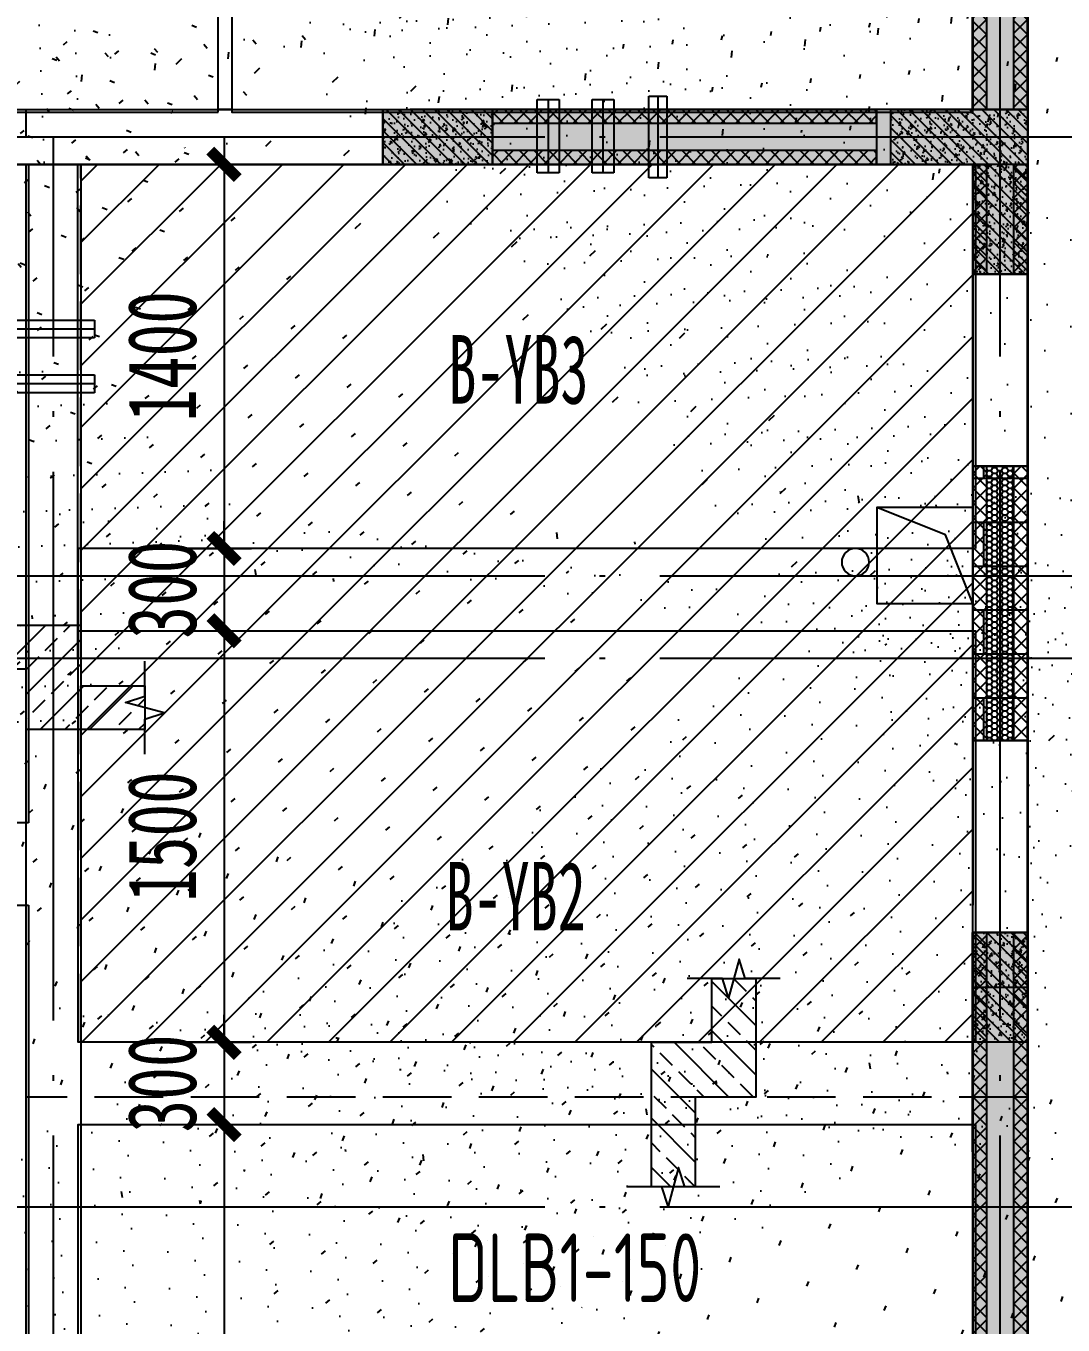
# Model space of a CAD drawing. Extents: x -3200779283 to -8106663, y 659664 to 1123462.
# Drawn here: x -8132451 to -8128672, y 930994 to 935729 of the extents above; entities that cross this region are included whole.
import ezdxf
from ezdxf.enums import TextEntityAlignment as Align
from ezdxf.xclip import XClip

# ---------------------------------------------------------------- set-up
doc = ezdxf.new("R2010")
doc.units = 0
doc.header["$LTSCALE"] = 1000
doc.header["$MEASUREMENT"] = 0
doc.header["$XCLIPFRAME"] = 0
for name, pattern in [('125-墙体$0$CENTER2', [1.125, 0.75, -0.125, 0.125, -0.125]), ('125-墙体$0$CONTINOUS', [0]), ('3#-轴线$0$DOTE', [2.4200000000000004, 2, -0.2, 0.02, -0.2]), ('3#4#5#$0$DASH', [0.35, 0.25, -0.1]), ('3#4#5#模板$0$DASH', [0.35, 0.25, -0.1]), ('DASH', [0.35, 0.25, -0.1])]:
    doc.linetypes.add(name, pattern=pattern)
doc.layers.get('Defpoints').update_dxf_attribs({"color": 30, "linetype": 'DASH'})
for name, color, linetype in [('125-墙体$0$DUCT-排烟中心线', 5, '125-墙体$0$CENTER2'), ('125-墙体$0$DUCT-排烟管', 2, 'Continuous'), ('125-墙体$0$DUCT-送风中心线', 5, '125-墙体$0$CENTER2'), ('125-墙体$0$DUCT-送风管', 4, 'Continuous'), ('125-墙体$0$HATCH', 254, 'Continuous'), ('125-墙体$0$S-SLAB-HOLE', 5, 'Continuous'), ('125-墙体$0$S-WALL', 40, 'Continuous'), ('125-墙体$0$S-WALL-BEAM', 120, 'Continuous'), ('125-墙体$0$S-WALL-COLU', 252, '125-墙体$0$CONTINOUS'), ('125-墙体$0$S-WALL-COLU-HATC', 16, 'Continuous'), ('125-墙体$0$S-WALL-HATC', 253, 'Continuous'), ('125-墙体$0$提结构条件', 7, 'Continuous'), ('125-墙体$0$暖-首层和标准层暖通套管_TZ$0$H-暖洞-剪力墙', 6, 'Continuous'), ('125-墙体$0$暖-首层和标准层暖通套管_TZ$0$H-暖洞-穿梁', 3, 'Continuous'), ('3#-轴线$0$A-ANNO-DOTE', 10, '3#-轴线$0$DOTE'), ('3#4#5#$0$PC-SLAB', 6, '3#4#5#$0$DASH'), ('3#4#5#$0$S-ANNO-TEXT', 7, 'Continuous'), ('3#4#5#$0$S-DIMS-SLAB', 120, 'Continuous'), ('3#4#5#$0$S-PC-FQ', 4, 'Continuous'), ('3#4#5#$0$S-PC-FQ-WYQ', 4, 'Continuous'), ('3#4#5#$0$S-PC-SLAB', 6, 'Continuous'), ('3#4#5#$0$S-WALL-HATC', 253, 'Continuous'), ('3#4#5#模板$0$S-SLAB-TEXT', 120, 'Continuous'), ('3#4#5#模板$0$南北楼-结构布置-地上 -新修改$0$S-ANNO-THIN', 3, 'Continuous'), ('3#4#5#模板$0$南北楼-结构布置-地上 -新修改$0$S-SLAB-HATC', 200, 'Continuous')]:
    doc.layers.add(name, color=color, linetype=linetype)
doc.styles.add('3#4#5#$0$外部参照 1$0$宋体', font='', dxfattribs={"width": 0.8})
doc.styles.add('3#4#5#$0$楷体', font='', dxfattribs={"width": 0.7})
doc.styles.add('3#4#5#模板$0$TSSD_Rein', font='tssdeng.shx', dxfattribs={"width": 0.7, "bigfont": 'hztxt.shx'})
doc.styles.get('3#4#5#$0$外部参照 1$0$宋体').set_extended_font_data('SimSun')
doc.styles.get('3#4#5#$0$楷体').set_extended_font_data('KaiTi_GB2312')
doc.dimstyles.new('3#4#5#$0$TSSD_100_100', dxfattribs={"dimtxt": 250, "dimasz": 100, "dimexe": 100, "dimexo": 250, "dimgap": 100, "dimtad": 1, "dimdec": 0, "dimzin": 0, "dimdsep": 46, "dimtxsty": '3#4#5#$0$楷体', "dimblk": '3#4#5#$0$_ArchTick', "dimcen": 0, "dimdle": 100, "dimclrt": 7, "dimadec": 0, "dimazin": 0, "dimtfac": 1, "dimtdec": 0, "dimtix": 1, "dimtmove": 2, "dimatfit": 3, "dimfxl": 1, "dimtolj": 1, "dimtzin": 0, "dimarcsym": 0})

# ---------------------------------------------------------------- blocks, each defined once
blk = doc.blocks.new('3#4#5#模板$0$A$C4139bdaf')
h = blk.add_hatch()
h.set_pattern_fill('ANSI31', color=251, scale=100)
h.set_pattern_definition([(45, (-7702.687107387464, -122599.998702767), (-112.2532015133644, 112.2532015133644), [])])
h.paths.add_polyline_path([(41799.99894117552, 400.0004981558304), (38549.99894117552, 400.0004981558304), (38549.99894117552, 3600.00049815583), (41799.99894117552, 3600.00049815583)])
at = {"layer": '3#4#5#模板$0$南北楼-结构布置-地上 -新修改$0$S-SLAB-HATC'}
h = blk.add_hatch(dxfattribs=at)
h.set_pattern_fill('ANSI33', color=256, scale=20, angle=-180)
h.set_pattern_definition([(225, (-97140.40961170068, 14928.68641716003), (89.8025612106915, -89.80256121069156), []), (225, (-97230.21221170062, 14928.68641716003), (89.8025612106915, -89.80256121069156), [63.5, -31.75])])
h.paths.add_polyline_path([(38782.82615846198, 1540.000498157271), (38349.99899349036, 1540.00049815794), (38349.99899349042, 1760.00049815794), (38022.82615846203, 1760.000498157984), (38022.82615846203, 1920.000498157984), (38349.99899349117, 1920.000498156835), (38549.99899349117, 1920.000498156907), (38549.99899349117, 1700.000498156907), (38782.82615846203, 1700.000498156922)])
h = blk.add_hatch(dxfattribs=at)
h.set_pattern_fill('ANSI33', color=256, scale=20, angle=-90.00000000000001)
h.set_pattern_definition([(315, (-10484.96389514898, -99104.50567386462), (89.80256121069155, 89.80256121069151), []), (315, (-10484.96389514898, -99194.30827386456), (89.80256121069155, 89.80256121069151), [63.5, -31.75])])
h.paths.add_polyline_path([(41008.82143335836, 632.8276631278568), (41008.82143335772, 200.0004981562379), (40788.82143335772, 200.0004981562961), (40788.82143335766, -127.172336872085), (40628.82143335766, -127.1723368720995), (40628.82143335883, 200.0004981570382), (40628.82143335871, 400.0004981570382), (40848.82143335871, 400.0004981570528), (40848.82143335871, 632.827663127915)])
at = {"linetype": '3#4#5#模板$0$DASH'}
for points in [[(41999.99894117552, 200.0004981558304), (38349.99894117552, 200.0004981558304), (38349.99894117552, 3800.00049815583), (41999.99894117552, 3800.00049815583)], [(41799.99894117552, 400.0004981558304), (38549.99894117552, 400.0004981558304), (38549.99894117552, 3600.00049815583), (41799.99894117552, 3600.00049815583)]]:
    blk.add_lwpolyline(points, close=True, dxfattribs=at)
at = {"layer": '3#4#5#模板$0$南北楼-结构布置-地上 -新修改$0$S-ANNO-THIN'}
for points in [[(38782.82615846198, 1450.400498157469), (38782.82615846198, 1578.400498157178), (38853.22615846188, 1600.800498157143), (38712.4261584623, 1639.200498156992), (38782.82615846198, 1661.600498157015), (38782.82615846198, 1789.600498156724)], [(41098.42143335822, 632.8276631278713), (40970.42143335845, 632.8276631278568), (40948.02143335855, 703.2276631277055), (40909.62143335864, 562.4276631281245), (40887.22143335862, 632.8276631278568), (40759.22143335897, 632.8276631278422)], [(40878.42143335764, -127.1723368724342), (40750.42143335764, -127.1723368720413), (40728.02143335791, -56.77233687195985), (40689.62143335748, -197.5723368718318), (40667.22143335763, -127.1723368716921), (40539.22143335763, -127.1723368712992)]]:
    blk.add_lwpolyline(points, dxfattribs=at)
at = {"layer": '3#4#5#模板$0$南北楼-结构布置-地上 -新修改$0$S-SLAB-HATC'}
for points in [[(38782.82615846198, 1540.000498157271), (38349.99899349036, 1540.00049815794), (38349.99899349042, 1760.00049815794), (38022.82615846203, 1760.000498157984), (38022.82615846203, 1920.000498157984), (38349.99899349117, 1920.000498156835), (38549.99899349117, 1920.000498156907), (38549.99899349117, 1700.000498156907), (38782.82615846203, 1700.000498156922)], [(41008.82143335836, 632.8276631278568), (41008.82143335772, 200.0004981562379), (40788.82143335772, 200.0004981562961), (40788.82143335766, -127.172336872085), (40628.82143335766, -127.1723368720995), (40628.82143335883, 200.0004981570382), (40628.82143335871, 400.0004981570382), (40848.82143335871, 400.0004981570528), (40848.82143335871, 632.827663127915)]]:
    blk.add_lwpolyline(points, close=True, dxfattribs=at)
blk = doc.blocks.new('3#4#5#模板$0$banhou-1')
at = {"layer": '3#4#5#模板$0$S-SLAB-TEXT', "style": '3#4#5#模板$0$TSSD_Rein', "width": 0.7}
blk.add_text('DLB1-150', height=250, dxfattribs=at).set_placement((100549.0542352879, 24965.91876591137), align=Align.BOTTOM_LEFT)
blk = doc.blocks.new('3#4#5#$0$B-YWQ15')
at = {"layer": '3#4#5#$0$S-PC-FQ-WYQ'}
h = blk.add_hatch(dxfattribs=at)
h.set_pattern_fill('ANSI37', color=256, scale=12, angle=90)
h.set_pattern_definition([(135, (-970766.4588348517, 834939.8079217622), (-26.94076836320746, -26.94076836320745), []), (225, (-970766.4588348517, 834939.8079217622), (26.94076836320745, -26.94076836320746), [])])
h.paths.add_polyline_path([(-108963.8104887477, 319088.3087790273), (-108913.8104887477, 319088.3087790273), (-108914.0488637086, 321788.3914244222), (-108964.0488637086, 321788.3914244222)])
h = blk.add_hatch(dxfattribs=at)
h.set_pattern_fill('ANSI37', color=256, scale=12, angle=90)
h.set_pattern_definition([(135, (-970616.4588376287, 834939.8079217697), (-26.94076836320746, -26.94076836320745), []), (225, (-970616.4588376287, 834939.8079217697), (26.94076836320745, -26.94076836320746), [])])
h.paths.add_polyline_path([(-108813.8104915249, 319088.3087790348), (-108763.8104915249, 319088.3087790348), (-108764.0488664858, 321788.3914244297), (-108814.0488664858, 321788.3914244297)])
for points in [[(-108963.8104887477, 319088.3087790273), (-108913.8104887477, 319088.3087790273), (-108914.0488637086, 321788.3914244222), (-108964.0488637086, 321788.3914244222)], [(-108964.0488639945, 321788.3914244222), (-108764.0488636509, 321788.3914244222), (-108763.8104886899, 319088.3087790348), (-108963.8104890336, 319088.3087790348)], [(-108813.8104915249, 319088.3087790348), (-108763.8104915249, 319088.3087790348), (-108764.0488664858, 321788.3914244297), (-108814.0488664858, 321788.3914244297)]]:
    blk.add_lwpolyline(points, close=True, dxfattribs=at)
blk = doc.blocks.new('3#4#5#$0$B-YWQ7')
at = {"layer": '3#4#5#$0$S-PC-FQ'}
h = blk.add_hatch(dxfattribs=at)
h.set_pattern_fill('HONEY', color=6, scale=100, angle=-2.544443745170813e-14)
h.set_pattern_definition([(0, (-2908947.836587525, 574047.3616422934), (18.75, 10.82531749999999), [12.5, -25]), (120, (-2908947.836587525, 574047.3616422934), (-18.74999995903224, 10.82531757095824), [12.5, -25]), (59.99999999999997, (-2908947.836587525, 574047.3616422934), (4.096776380386083e-08, 21.65063507095823), [-25, 12.5])])
h.paths.add_polyline_path([(-147955.7622673716, 325388.3941554159), (-147855.7622673716, 325388.3941554159), (-147856.0000686354, 324388.3916527278), (-147956.0000686354, 324388.3916527278)])
at = {"layer": '3#4#5#$0$S-PC-FQ-WYQ'}
h = blk.add_hatch(dxfattribs=at)
h.set_pattern_fill('ANSI37', color=256, scale=12, angle=90)
h.set_pattern_definition([(135, (-1009808.171872631, 839489.7956301924), (-26.94076836320746, -26.94076836320745), []), (225, (-1009808.171872631, 839489.7956301924), (26.94076836320745, -26.94076836320746), [])])
h.paths.add_polyline_path([(-148006.0001016357, 326088.3916909423), (-147956.0001016357, 326088.3916909423), (-147955.7619014881, 326488.3791328523), (-148005.7619014881, 326488.3791328523)])
h = blk.add_hatch(dxfattribs=at)
h.set_pattern_fill('ANSI37', color=256, scale=12, angle=90)
h.set_pattern_definition([(135, (-1009658.171875408, 839489.7956301998), (-26.94076836320746, -26.94076836320745), []), (225, (-1009658.171875408, 839489.7956301998), (26.94076836320745, -26.94076836320746), [])])
h.paths.add_polyline_path([(-147856.0001044129, 326088.3916909498), (-147806.0001044129, 326088.3916909498), (-147805.7619042653, 326488.3791328599), (-147855.7619042653, 326488.3791328599)])
h = blk.add_hatch(dxfattribs=at)
h.set_pattern_fill('ANSI37', color=256, scale=12, angle=90)
h.set_pattern_definition([(135, (-1009808.172235738, 838539.797751571), (-26.94076836320746, -26.94076836320745), []), (225, (-1009808.172235738, 838539.797751571), (26.94076836320745, -26.94076836320746), [])])
h.paths.add_polyline_path([(-148005.7625431432, 324388.3916527204), (-147955.7625431432, 324388.3916527204), (-147955.7622645944, 325388.394299761), (-148005.7622645944, 325388.394299761)])
h = blk.add_hatch(dxfattribs=at)
h.set_pattern_fill('ANSI37', color=256, scale=12, angle=90)
h.set_pattern_definition([(135, (-1009658.172238515, 838539.7977515785), (-26.94076836320746, -26.94076836320745), []), (225, (-1009658.172238515, 838539.7977515785), (26.94076836320745, -26.94076836320746), [])])
h.paths.add_polyline_path([(-147855.7625459204, 324388.3916527278), (-147805.7625459204, 324388.3916527278), (-147805.7622673716, 325388.3942997685), (-147855.7622673716, 325388.3942997685)])
h = blk.add_hatch(dxfattribs=at)
h.set_pattern_fill('ANSI37', color=256, scale=12, angle=90)
h.set_pattern_definition([(135, (-1009808.039230553, 836589.8057067818), (-26.94076836320746, -26.94076836320745), []), (225, (-1009808.039230553, 836589.8057067818), (26.94076836320745, -26.94076836320746), [])])
h.paths.add_polyline_path([(-148005.867459557, 322088.3887220017), (-147955.867459557, 322088.3887220017), (-147955.6292594094, 323688.389188317), (-148005.6292594094, 323688.389188317)])
h = blk.add_hatch(dxfattribs=at)
h.set_pattern_fill('ANSI37', color=256, scale=12, angle=90)
h.set_pattern_definition([(135, (-1009658.039233329, 836589.8057067895), (-26.94076836320746, -26.94076836320745), []), (225, (-1009658.039233329, 836589.8057067895), (26.94076836320745, -26.94076836320746), [])])
h.paths.add_polyline_path([(-147855.8674623342, 322088.3887220092), (-147805.8674623342, 322088.3887220092), (-147805.6292621866, 323688.3891883246), (-147855.6292621866, 323688.3891883246)])
at = {"layer": '3#4#5#$0$S-PC-FQ', "color": 6}
blk.add_lwpolyline([(-147955.7622673716, 325388.3942997685), (-147855.7622673716, 325388.3942997685), (-147855.8818458347, 324388.3942319356), (-147955.8818458347, 324388.3942319356)], close=True, dxfattribs=at)
at = {"layer": '3#4#5#$0$S-PC-FQ-WYQ'}
for points in [[(-148006.0001016357, 326088.3916909423), (-147956.0001016357, 326088.3916909423), (-147955.7619014881, 326488.3791328523), (-148005.7619014881, 326488.3791328523)], [(-148005.761901774, 326488.3791328523), (-147805.7619014303, 326488.3791328523), (-147806.000101578, 326088.3916909498), (-148006.0001019216, 326088.3916909498)], [(-147856.0001044129, 326088.3916909498), (-147806.0001044129, 326088.3916909498), (-147805.7619042653, 326488.3791328599), (-147855.7619042653, 326488.3791328599)], [(-148006.0001019216, 326088.3942319356), (-147805.7620599908, 326088.3942319356), (-147805.7620599908, 325388.3941554159), (-148006.0001019216, 325388.3941554159)], [(-148005.7625431432, 324388.3916527204), (-147955.7625431432, 324388.3916527204), (-147955.7622645944, 325388.394299761), (-148005.7622645944, 325388.394299761)], [(-148005.7622648804, 325388.394299761), (-147805.7622645367, 325388.394299761), (-147805.7625430855, 324388.3916527278), (-148005.7625434292, 324388.3916527278)], [(-147855.7625459204, 324388.3916527278), (-147805.7625459204, 324388.3916527278), (-147805.7622673716, 325388.3942997685), (-147855.7622673716, 325388.3942997685)], [(-148006.0008668001, 324388.3942319356), (-147805.7628248692, 324388.3942319356), (-147805.6416000514, 323688.3942319356), (-148005.8796419823, 323688.3942319356)], [(-148005.867459557, 322088.3887220017), (-147955.867459557, 322088.3887220017), (-147955.6292594094, 323688.389188317), (-148005.6292594094, 323688.389188317)], [(-148005.6292596953, 323688.389188317), (-147805.6292593516, 323688.389188317), (-147805.8674594993, 322088.3887220092), (-148005.8674598429, 322088.3887220092)], [(-147855.8674623342, 322088.3887220092), (-147805.8674623342, 322088.3887220092), (-147805.6292621866, 323688.3891883246), (-147855.6292621866, 323688.3891883246)]]:
    blk.add_lwpolyline(points, close=True, dxfattribs=at)
blk = doc.blocks.new('3#4#5#$0$B-YNQ1')
at = {"layer": '3#4#5#$0$S-PC-FQ-WYQ'}
h = blk.add_hatch(dxfattribs=at)
h.set_pattern_fill('ANSI37', color=256, scale=12, angle=180)
h.set_pattern_definition([(225, (-660607.1781414961, -535164.0255354154), (26.94076836320745, -26.94076836320746), []), (315, (-660607.1781414961, -535164.0255354154), (26.94076836320746, 26.94076836320745), [])])
h.paths.add_polyline_path([(-146055.7440335318, 326638.38548242), (-146055.7440335318, 326688.38548242), (-147455.7616441562, 326688.3844357273), (-147455.7616441562, 326638.3844357273)])
h = blk.add_hatch(dxfattribs=at)
h.set_pattern_fill('ANSI37', color=256, scale=12, angle=180)
h.set_pattern_definition([(225, (-660607.1781414887, -535314.0255326384), (26.94076836320745, -26.94076836320746), []), (315, (-660607.1781414887, -535314.0255326384), (26.94076836320746, 26.94076836320745), [])])
h.paths.add_polyline_path([(-146055.7440335243, 326488.3854851972), (-146055.7440335243, 326538.3854851972), (-147455.7616441487, 326538.3844385045), (-147455.7616441487, 326488.3844385045)])
for points in [[(-147455.7616441487, 326488.3844382186), (-147455.7616441487, 326688.3844385623), (-146055.7440335318, 326688.3854852549), (-146055.7440335318, 326488.3854849113)], [(-146055.7440335318, 326638.38548242), (-146055.7440335318, 326688.38548242), (-147455.7616441562, 326688.3844357273), (-147455.7616441562, 326638.3844357273)], [(-146055.7440335243, 326488.3854851972), (-146055.7440335243, 326538.3854851972), (-147455.7616441487, 326538.3844385045), (-147455.7616441487, 326488.3844385045)]]:
    blk.add_lwpolyline(points, close=True, dxfattribs=at)
blk = doc.blocks.new('3#4#5#$0$A$C53EF3948')
at = {"layer": '3#4#5#$0$S-PC-FQ-WYQ', "xscale": -1}
for name, p in [('3#4#5#$0$B-YWQ15', (-66964.52045818738, -322288.5339451145)), ('3#4#5#$0$B-YWQ7', (-106006.2492719445, -329888.5223600089))]:
    blk.add_blockref(name, p, dxfattribs=at)
at = {"layer": '3#4#5#$0$S-PC-FQ-WYQ', "rotation": 0.0001082504951264461}
blk.add_blockref('3#4#5#$0$B-YNQ1', (187505.8782198901, -329887.9664814681), dxfattribs=at)
blk = doc.blocks.new('3#4#5#$0$ban111')
at = {"layer": '3#4#5#$0$S-WALL-HATC', "ltscale": 100}
h = blk.add_hatch(dxfattribs=at)
h.set_pattern_fill('AR-CONC', color=256, scale=25, angle=-360.0000000000001, style=0)
h.set_pattern_definition([(49.99999999999994, (-2021084971.688381, 37341211722.80309), (179.3150456501884, -15.68803374564894), [18.75, -206.25]), (355, (-2021084971.688381, 37341211722.80309), (-34.68783340324983, 188.048033425003), [15, -165]), (100.4513999999999, (-2021084956.745461, 37341211721.49575), (144.6273454285055, 172.3598855152383), [15.93504749999993, -175.2855279999988]), (46.18419999999992, (-2021084971.688381, 37341211772.80309), (266.8102621564111, -41.37975358225476), [28.125, -309.3749999999999]), (96.63559999999993, (-2021084949.454195, 37341211769.35476), (233.6656763871761, 243.5294677251102), [23.90257199999984, -262.9282499999974]), (351.1841999999999, (-2021084971.688381, 37341211772.80309), (233.665486283407, 243.5296502313309), [22.49999999999984, -247.4999999999987]), (20.99999999999995, (-2021084946.688381, 37341211760.30309), (149.2267630296153, -100.6547226663348), [18.75, -206.25]), (326, (-2021084946.688381, 37341211760.30309), (60.8288329803956, 181.2875112617132), [15, -165]), (71.45139999999999, (-2021084934.252823, 37341211751.91518), (210.0556571453726, 80.63262417748791), [15.9350475, -175.285528]), (37.49999999999994, (-2021084971.688381, 37341211722.80309), (3.039963829322741, 83.22346345782788), [0, -162.9999999999988, 0, -167.4999999999988, 0, -165.6249999999988]), (7.499999999999932, (-2021084971.688381, 37341211722.80309), (65.76738436053724, 98.60292797059), [0, -95.5, 0, -159.25, 0, -63.125]), (327.4999999999999, (-2021085027.438381, 37341211722.80309), (133.4556090431022, -5.638717933595058), [0, -62.49999999999999, 0, -195, 0, -258.7499999999999]), (317.4999999999999, (-2021085052.438381, 37341211722.80309), (145.7965423355966, 25.0262455830793), [0, -81.25, 0, -129.5, 0, -183.75])])
h.paths.add_polyline_path([(-229032.0009487905, 409975.0000811631), (-228982.0009030856, 409975.0000750691), (-228982.0009944952, 412974.9999572062), (-229032.0010402, 412974.9999633002)])
h = blk.add_hatch(dxfattribs=at)
h.set_pattern_fill('AR-CONC', color=256, scale=25, angle=-270.0000000000001, style=0)
h.set_pattern_definition([(139.9999999999999, (-37341041949.50107, -2020433459.266459), (15.6880337456489, 179.3150456501884), [18.75, -206.25]), (84.99999999999994, (-37341041949.50107, -2020433459.266459), (-188.048033425003, -34.68783340324987), [15, -165]), (190.4513999999999, (-37341041948.19373, -2020433444.323539), (-172.3598855152383, 144.6273454285055), [15.93504749999984, -175.2855279999974]), (136.1841999999999, (-37341041999.50107, -2020433459.266459), (41.37975358225471, 266.8102621564111), [28.125, -309.375]), (186.6356, (-37341041996.05274, -2020433437.032273), (-243.5294677251103, 233.665676387176), [23.902572, -262.92825]), (81.18419999999995, (-37341041999.50107, -2020433459.266459), (-243.529650231331, 233.665486283407), [22.5, -247.5]), (111, (-37341041987.00107, -2020433434.266459), (100.6547226663348, 149.2267630296154), [18.75, -206.25]), (55.99999999999998, (-37341041987.00107, -2020433434.266459), (-181.2875112617132, 60.82883298039556), [15, -165]), (161.4514, (-37341041978.61317, -2020433421.830901), (-80.63262417748795, 210.0556571453725), [15.9350475, -175.285528]), (127.5, (-37341041949.50107, -2020433459.266459), (-83.22346345782788, 3.039963829322726), [0, -162.9999999999974, 0, -167.4999999999974, 0, -165.6249999999974]), (97.49999999999993, (-37341041949.50107, -2020433459.266459), (-98.60292797059002, 65.76738436053722), [0, -95.5, 0, -159.25, 0, -63.125]), (57.49999999999993, (-37341041949.50107, -2020433515.016459), (5.638717933595033, 133.4556090431022), [0, -62.5, 0, -195, 0, -258.75]), (47.49999999999995, (-37341041949.50107, -2020433540.016459), (-25.02624558307933, 145.7965423355966), [0, -81.25, 0, -129.5, 0, -183.75])])
h.paths.add_polyline_path([(-231732.0007770516, 408074.9993999199), (-231732.0007770516, 408374.9993999199), (-228482.0009142609, 408374.99939992), (-228482.0009142608, 408074.99939992)])
h = blk.add_hatch(dxfattribs=at)
h.set_pattern_fill('AR-CONC', color=256, scale=25, angle=-270.0000000000001, style=0)
h.set_pattern_definition([(139.9999999999999, (-37341041949.50085, -2020435259.266088), (15.6880337456489, 179.3150456501884), [18.75, -206.25]), (84.99999999999994, (-37341041949.50085, -2020435259.266088), (-188.048033425003, -34.68783340324987), [15, -165]), (190.4513999999999, (-37341041948.19351, -2020435244.323169), (-172.3598855152383, 144.6273454285055), [15.93504749999985, -175.2855279999976]), (136.1841999999999, (-37341041999.50085, -2020435259.266088), (41.37975358225471, 266.8102621564111), [28.125, -309.375]), (186.6356, (-37341041996.05252, -2020435237.031902), (-243.5294677251103, 233.665676387176), [23.902572, -262.92825]), (81.18419999999995, (-37341041999.50085, -2020435259.266088), (-243.529650231331, 233.665486283407), [22.5, -247.5]), (111, (-37341041987.00085, -2020435234.266088), (100.6547226663348, 149.2267630296154), [18.75, -206.25]), (55.99999999999998, (-37341041987.00085, -2020435234.266088), (-181.2875112617132, 60.82883298039556), [15, -165]), (161.4514, (-37341041978.61295, -2020435221.83053), (-80.63262417748795, 210.0556571453725), [15.9350475, -175.285528]), (127.5, (-37341041949.50085, -2020435259.266088), (-83.22346345782788, 3.039963829322726), [0, -162.9999999999976, 0, -167.4999999999976, 0, -165.6249999999976]), (97.49999999999993, (-37341041949.50085, -2020435259.266088), (-98.60292797059002, 65.76738436053722), [0, -95.5, 0, -159.25, 0, -63.125]), (57.49999999999993, (-37341041949.50085, -2020435315.016088), (5.638717933595033, 133.4556090431022), [0, -62.5, 0, -195, 0, -258.75]), (47.49999999999995, (-37341041949.50085, -2020435340.016088), (-25.02624558307933, 145.7965423355966), [0, -81.25, 0, -129.5, 0, -183.75])])
h.paths.add_polyline_path([(-231732.0009944941, 406274.999770995), (-231732.0009944941, 406574.999770995), (-228482.0011317034, 406574.999770995), (-228482.0011317034, 406274.999770995)])
at = {"layer": '3#4#5#$0$S-PC-SLAB'}
for points in [[(-231732.0009944952, 409964.9999670067), (-231732.0009944952, 412984.9999670067), (-229032.0009944952, 412984.9999670067), (-229032.0009944952, 409964.9999670067)], [(-228982.0009347743, 409965.0000553694), (-228982.0009347743, 412985.0000553694), (-225982.0009347743, 412985.0000553694), (-225982.0009347743, 409965.0000553694)], [(-228292.0000004165, 407374.9996759502), (-222672.0000004176, 407374.9996759502), (-222672.0000004176, 409774.9996759502), (-228292.0000004165, 409774.9996759502)], [(-231742.0009944941, 406574.999770995), (-228472.0009944952, 406574.999770995), (-228472.0007770527, 408074.99939992), (-231742.0007770516, 408074.9993999199)], [(-231742.0009944941, 402074.999770995), (-228472.0009944952, 402074.999770995), (-228472.0009944952, 406274.999770995), (-231742.0009944941, 406274.999770995)]]:
    blk.add_lwpolyline(points, close=True, dxfattribs=at)
for points in [[(-231742.0009944941, 408375.0000233312), (-228481.762625733, 408374.9990105955), (-228471.762625733, 408374.9990105955), (-228471.7626257332, 407975.9280014599), (-228471.7626257332, 407975.9274881768), (-228471.7626257332, 409775.0000233313), (-231742.0009944942, 409775.0000233312), (-231742.0009944941, 408375.0000233312)], [(-228292.0000004165, 407074.9996759502), (-228292.0000004165, 404774.999505111), (-221472.0000000006, 404774.999505111), (-221472.0000000006, 405874.999505111), (-222672.0009932823, 405874.9613272593), (-222672.0000004176, 407074.9996759502), (-228292.0000004165, 407074.9996759502)]]:
    blk.add_lwpolyline(points, dxfattribs=at)
at = {"layer": '3#4#5#$0$S-WALL-HATC', "ltscale": 100}
for points in [[(-229032.0009487905, 409975.0000811631), (-228982.0009030856, 409975.0000750691), (-228982.0009944952, 412974.9999572062), (-229032.0010402, 412974.9999633002)], [(-231732.0007770516, 408074.9993999199), (-231732.0007770516, 408374.9993999199), (-228482.0009142609, 408374.99939992), (-228482.0009142608, 408074.99939992)], [(-231732.0009944941, 406274.999770995), (-231732.0009944941, 406574.999770995), (-228482.0011317034, 406574.999770995), (-228482.0011317034, 406274.999770995)]]:
    blk.add_lwpolyline(points, close=True, dxfattribs=at)
blk = doc.blocks.new('3#4#5#$0$_ArchTick')
at = {"color": 0, "linetype": 'ByBlock', "const_width": 0.4}
blk.add_lwpolyline([(-0.5, -0.5), (0.5, 0.5)], dxfattribs=at)
blk = doc.blocks.new('*D854')
at = {"layer": '3#4#5#$0$S-DIMS-SLAB', "color": 0, "lineweight": -2, "transparency": 16777216}
for p, q in [((185968.2524364026, 162474.9999701048), (185968.2524364026, 160874.9986879343)), ((185686.0752097472, 162374.9999701048), (186068.2524364026, 162374.9999701048)), ((185686.0751165575, 160974.9986879343), (186068.2524364026, 160974.9986879343))]:
    blk.add_line(p, q, dxfattribs=at)
at = {"layer": 'Defpoints', "color": 0, "transparency": 16777216}
for p in [(185436.0752097472, 162374.9999701048), (185436.0751165575, 160974.9986879343), (185968.2524364026, 160974.9986879343)]:
    blk.add_point(p, dxfattribs=at)
at = {"layer": '3#4#5#$0$S-DIMS-SLAB', "color": 0, "lineweight": -2, "transparency": 16777216, "xscale": 100, "yscale": 100, "zscale": 100}
for p, rotation in [((185968.2524364026, 162374.9999701048), 90), ((185968.2524364026, 160974.9986879343), 270)]:
    blk.add_blockref('3#4#5#$0$_ArchTick', p, dxfattribs=dict(at, rotation=rotation))
at = {"layer": '3#4#5#$0$S-DIMS-SLAB', "color": 7, "transparency": 16777216, "insert": (185743.2524364026, 161674.9993290195), "char_height": 250, "attachment_point": 5, "rotation": 90, "style": '3#4#5#$0$楷体'}
blk.add_mtext('\\A1;1400', dxfattribs=at)
blk = doc.blocks.new('*D855')
at = {"layer": '3#4#5#$0$S-DIMS-SLAB', "color": 0, "lineweight": -2, "transparency": 16777216}
for p, q in [((185968.2524364022, 160974.9986879343), (185968.2524364022, 161074.9986879343)), ((185686.0751165575, 160974.9986879343), (186068.2524364022, 160974.9986879343)), ((185968.2524364022, 160974.9986879343), (185968.2524364022, 160674.9990181195)), ((185686.0751165575, 160674.9990181195), (186068.2524364022, 160674.9990181195)), ((185968.2524364022, 160674.9990181195), (185968.2524364022, 160574.9990181195))]:
    blk.add_line(p, q, dxfattribs=at)
at = {"layer": 'Defpoints', "color": 0, "transparency": 16777216}
for p in [(185436.0751165575, 160974.9986879343), (185436.0751165575, 160674.9990181195), (185968.2524364022, 160674.9990181195)]:
    blk.add_point(p, dxfattribs=at)
at = {"layer": '3#4#5#$0$S-DIMS-SLAB', "color": 0, "lineweight": -2, "transparency": 16777216, "xscale": 100, "yscale": 100, "zscale": 100}
for p, rotation in [((185968.2524364022, 160974.9986879343), 270), ((185968.2524364022, 160674.9990181195), 90)]:
    blk.add_blockref('3#4#5#$0$_ArchTick', p, dxfattribs=dict(at, rotation=rotation))
at = {"layer": '3#4#5#$0$S-DIMS-SLAB', "color": 7, "transparency": 16777216, "insert": (185743.2524364022, 160824.9988530269), "char_height": 250, "attachment_point": 5, "rotation": 90, "style": '3#4#5#$0$楷体'}
blk.add_mtext('\\A1;300', dxfattribs=at)
blk = doc.blocks.new('*D856')
at = {"layer": '3#4#5#$0$S-DIMS-SLAB', "color": 0, "lineweight": -2, "transparency": 16777216}
for p, q in [((185968.2524364017, 160774.9990181195), (185968.2524364017, 159074.9993891946)), ((185686.0751165575, 160674.9990181195), (186068.2524364017, 160674.9990181195)), ((185686.0751165575, 159174.9993891946), (186068.2524364017, 159174.9993891946))]:
    blk.add_line(p, q, dxfattribs=at)
at = {"layer": 'Defpoints', "color": 0, "transparency": 16777216}
for p in [(185436.0751165575, 160674.9990181195), (185436.0751165575, 159174.9993891946), (185968.2524364017, 159174.9993891946)]:
    blk.add_point(p, dxfattribs=at)
at = {"layer": '3#4#5#$0$S-DIMS-SLAB', "color": 0, "lineweight": -2, "transparency": 16777216, "xscale": 100, "yscale": 100, "zscale": 100}
for p, rotation in [((185968.2524364017, 160674.9990181195), 90), ((185968.2524364017, 159174.9993891946), 270)]:
    blk.add_blockref('3#4#5#$0$_ArchTick', p, dxfattribs=dict(at, rotation=rotation))
at = {"layer": '3#4#5#$0$S-DIMS-SLAB', "color": 7, "transparency": 16777216, "insert": (185743.2524364017, 159924.999203657), "char_height": 250, "attachment_point": 5, "rotation": 90, "style": '3#4#5#$0$楷体'}
blk.add_mtext('\\A1;1500', dxfattribs=at)
blk = doc.blocks.new('*D857')
at = {"layer": '3#4#5#$0$S-DIMS-SLAB', "color": 0, "lineweight": -2, "transparency": 16777216}
for p, q in [((185968.2524364012, 159174.9993891946), (185968.2524364012, 159274.9993891946)), ((185686.0751165575, 159174.9993891946), (186068.2524364012, 159174.9993891946)), ((185968.2524364012, 159174.9993891946), (185968.2524364012, 158874.9993891945)), ((185686.0751165576, 158874.9993891945), (186068.2524364012, 158874.9993891945)), ((185968.2524364012, 158874.9993891945), (185968.2524364012, 158774.9993891945))]:
    blk.add_line(p, q, dxfattribs=at)
at = {"layer": 'Defpoints', "color": 0, "transparency": 16777216}
for p in [(185436.0751165575, 159174.9993891946), (185436.0751165576, 158874.9993891945), (185968.2524364012, 158874.9993891945)]:
    blk.add_point(p, dxfattribs=at)
at = {"layer": '3#4#5#$0$S-DIMS-SLAB', "color": 0, "lineweight": -2, "transparency": 16777216, "xscale": 100, "yscale": 100, "zscale": 100}
for p, rotation in [((185968.2524364012, 159174.9993891946), 270), ((185968.2524364012, 158874.9993891945), 90)]:
    blk.add_blockref('3#4#5#$0$_ArchTick', p, dxfattribs=dict(at, rotation=rotation))
at = {"layer": '3#4#5#$0$S-DIMS-SLAB', "color": 7, "transparency": 16777216, "insert": (185743.2524364012, 159024.9993891945), "char_height": 250, "attachment_point": 5, "rotation": 90, "style": '3#4#5#$0$楷体'}
blk.add_mtext('\\A1;300', dxfattribs=at)
blk = doc.blocks.new('*D858')
at = {"layer": '3#4#5#$0$S-DIMS-SLAB', "color": 0, "lineweight": -2, "transparency": 16777216}
for p, q in [((185968.2524364009, 158974.9993891945), (185968.2524364009, 154574.9997177686)), ((185686.0751165576, 158874.9993891945), (186068.2524364009, 158874.9993891945)), ((185686.0752097472, 154674.9997177686), (186068.2524364009, 154674.9997177686))]:
    blk.add_line(p, q, dxfattribs=at)
at = {"layer": 'Defpoints', "color": 0, "transparency": 16777216}
for p in [(185436.0751165576, 158874.9993891945), (185436.0752097472, 154674.9997177686), (185968.2524364009, 154674.9997177686)]:
    blk.add_point(p, dxfattribs=at)
at = {"layer": '3#4#5#$0$S-DIMS-SLAB', "color": 0, "lineweight": -2, "transparency": 16777216, "xscale": 100, "yscale": 100, "zscale": 100}
for p, rotation in [((185968.2524364009, 158874.9993891945), 90), ((185968.2524364009, 154674.9997177686), 270)]:
    blk.add_blockref('3#4#5#$0$_ArchTick', p, dxfattribs=dict(at, rotation=rotation))
at = {"layer": '3#4#5#$0$S-DIMS-SLAB', "color": 7, "transparency": 16777216, "insert": (185743.2524364009, 156774.9995534815), "char_height": 250, "attachment_point": 5, "rotation": 90, "style": '3#4#5#$0$楷体'}
blk.add_mtext('\\A1;4200', dxfattribs=at)
blk = doc.blocks.new('125-墙体$0$retert')
at = {"layer": '125-墙体$0$暖-首层和标准层暖通套管_TZ$0$H-暖洞-剪力墙'}
for p, q in [((55012.64504557895, 61028.66467393409), (54812.65341164428, 61187.66467393409)), ((54812.65341164428, 61028.66467393409), (55012.64504557895, 61187.66467393409))]:
    blk.add_line(p, q, dxfattribs=at)
blk.add_lwpolyline([(55012.64504557895, 61028.66467393409), (55012.64504557895, 61187.66467393409), (54812.65341164428, 61187.66467393409), (54812.65341164428, 61028.66467393409)], close=True, dxfattribs=at)
blk = doc.blocks.new('125-墙体$0$ewrewr')
at = {"layer": '125-墙体$0$暖-首层和标准层暖通套管_TZ$0$H-暖洞-穿梁', "color": 2}
for p, q in [((54897.97373564044, 62306.12384276799), (54817.97373564044, 62106.1238428404)), ((54897.97373564044, 62106.1238428404), (54817.97373564044, 62306.12384276799))]:
    blk.add_line(p, q, dxfattribs=at)
blk.add_lwpolyline([(54897.97373564044, 62306.12384276799), (54817.97373564044, 62306.12384276799), (54817.97373564044, 62106.1238428404), (54897.97373564044, 62106.1238428404)], close=True, dxfattribs=at)
blk = doc.blocks.new('125-墙体$0$tretyyt')
at = {"layer": '125-墙体$0$暖-首层和标准层暖通套管_TZ$0$H-暖洞-穿梁', "color": 5}
for p, q in [((52497.95184686818, 59279.6456090584), (52297.95184694059, 59359.6456090584)), ((52297.95184694059, 59279.6456090584), (52497.95184686818, 59359.6456090584))]:
    blk.add_line(p, q, dxfattribs=at)
blk.add_lwpolyline([(52497.95184686818, 59279.6456090584), (52497.95184686818, 59359.6456090584), (52297.95184694059, 59359.6456090584), (52297.95184694059, 59279.6456090584)], close=True, dxfattribs=at)
blk = doc.blocks.new('125-墙体$0$rtret')
at = {"layer": '125-墙体$0$暖-首层和标准层暖通套管_TZ$0$H-暖洞-穿梁', "color": 3}
for p, q in [((53777.45084473341, 61921.49800726742), (53618.45084473352, 61721.49800733983)), ((53777.45084473341, 61721.49800733983), (53618.45084473352, 61921.49800726742))]:
    blk.add_line(p, q, dxfattribs=at)
blk.add_lwpolyline([(53777.45084473341, 61921.49800726742), (53618.45084473352, 61921.49800726742), (53618.45084473352, 61721.49800733983), (53777.45084473341, 61721.49800733983)], close=True, dxfattribs=at)
blk = doc.blocks.new('125-墙体$0$she')
at = {"layer": '125-墙体$0$DUCT-排烟中心线'}
for p, q in [((1247.683420373389, -3050.689154202279), (1247.683420373374, -3349.31108146171)), ((5300.000300035208, -3050.689154202279), (5300.000300035223, -3349.31108146171)), ((5500.000150017608, -3050.689384998579), (5500.000150017622, -3349.311312258011)), ((7449.829196583538, -3050.68961579488), (7449.829196583552, -3349.311543054311)), ((3300.689267166526, -3900.000693814996), (3599.311194425958, -3900.000693814989)), ((3300.689036370226, -4100.000543797403), (3599.310963629658, -4100.000543797396))]:
    blk.add_line(p, q, dxfattribs=at)
at = {"layer": '125-墙体$0$DUCT-排烟管'}
for p, q in [((1215.183420373389, -3050.689154202279), (1215.183420373374, -3349.31108146171)), ((1280.183420373389, -3050.689154202279), (1215.183420373389, -3050.689154202279)), ((1280.183420373374, -3349.31108146171), (1280.183420373389, -3050.689154202279)), ((5267.500300035208, -3050.689154202279), (5267.500300035223, -3349.31108146171)), ((5332.500300035208, -3050.689154202279), (5267.500300035208, -3050.689154202279)), ((5332.500300035223, -3349.31108146171), (5332.500300035208, -3050.689154202279)), ((5467.500150017608, -3050.689384998579), (5467.500150017622, -3349.311312258011)), ((5532.500150017608, -3050.689384998579), (5467.500150017608, -3050.689384998579)), ((5532.500150017622, -3349.311312258011), (5532.500150017608, -3050.689384998579)), ((7482.329196583552, -3349.311543054311), (7482.329196583538, -3050.68961579488)), ((1215.183420373374, -3349.31108146171), (1280.183420373374, -3349.31108146171)), ((5267.500300035223, -3349.31108146171), (5332.500300035223, -3349.31108146171)), ((5467.500150017622, -3349.311312258011), (5532.500150017622, -3349.311312258011)), ((7417.329196583552, -3349.311543054311), (7482.329196583552, -3349.311543054311)), ((3599.311194425958, -3867.500693814989), (3300.689267166526, -3867.500693814996)), ((3300.689267166526, -3867.500693814996), (3300.689267166526, -3932.500693814996)), ((3599.311194425958, -3932.500693814989), (3599.311194425958, -3867.500693814989)), ((3300.689267166526, -3932.500693814996), (3599.311194425958, -3932.500693814989)), ((3599.310963629658, -4067.500543797396), (3300.689036370226, -4067.500543797403)), ((3300.689036370226, -4067.500543797403), (3300.689036370226, -4132.500543797403)), ((3599.310963629658, -4132.500543797396), (3599.310963629658, -4067.500543797396)), ((3300.689036370226, -4132.500543797403), (3599.310963629658, -4132.500543797396))]:
    blk.add_line(p, q, dxfattribs=at)
at = {"layer": '125-墙体$0$DUCT-送风中心线'}
for p, q in [((1447.683420373389, -3063.74848623795), (1447.683420373389, -3330.97650390194)), ((1647.683420373389, -3063.74848623795), (1647.683420373389, -3330.97650390194)), ((7549.829196583538, -3063.748486237739), (7549.829196583538, -3330.976503901729))]:
    blk.add_line(p, q, dxfattribs=at)
at = {"layer": '125-墙体$0$DUCT-送风管'}
for p, q in [((1407.683420373389, -3063.74848623795), (1407.683420373389, -3330.97650390194)), ((1487.683420373389, -3063.74848623795), (1407.683420373389, -3063.74848623795)), ((1487.683420373389, -3330.97650390194), (1487.683420373389, -3063.74848623795)), ((7509.829196583538, -3063.748486237739), (7509.829196583538, -3330.976503901729)), ((7589.829196583538, -3330.976503901729), (7589.829196583538, -3063.748486237739)), ((1407.683420373389, -3330.97650390194), (1487.683420373389, -3330.97650390194)), ((7509.829196583538, -3330.976503901729), (7589.829196583538, -3330.976503901729))]:
    blk.add_line(p, q, dxfattribs=at)
at = {"layer": '125-墙体$0$提结构条件', "color": 3}
for p, q in [((1607.683420373389, -3063.74848623795), (1607.683420373389, -3330.97650390194)), ((1687.683420373389, -3063.74848623795), (1607.683420373389, -3063.74848623795)), ((1687.683420373389, -3330.97650390194), (1687.683420373389, -3063.74848623795)), ((1607.683420373389, -3330.97650390194), (1687.683420373389, -3330.97650390194))]:
    blk.add_line(p, q, dxfattribs=at)
at = {"layer": '125-墙体$0$暖-首层和标准层暖通套管_TZ$0$H-暖洞-穿梁', "color": 6}
for p, q in [((4723.780598112178, -3100.0003486645), (4373.780598112178, -3300.00034859209)), ((4723.780598112178, -3300.00034859209), (4373.780598112178, -3100.0003486645))]:
    blk.add_line(p, q, dxfattribs=at)
blk.add_lwpolyline([(4723.780598112178, -3100.0003486645), (4373.780598112178, -3100.0003486645), (4373.780598112178, -3300.00034859209), (4723.780598112178, -3300.00034859209)], close=True, dxfattribs=at)
at = {"layer": '125-墙体$0$提结构条件', "xscale": -1}
blk.add_blockref('125-墙体$0$ewrewr', (58833.00008165452, -62206.12384276799), dxfattribs=at)
at = {"layer": '125-墙体$0$提结构条件', "xscale": -1, "rotation": 270}
for name, p in [('125-墙体$0$retert', (-56408.16467393417, -54912.6534037345)), ('125-墙体$0$tretyyt', (-50919.64560905844, -52397.95078706497))]:
    blk.add_blockref(name, p, dxfattribs=at)
at = {"layer": '125-墙体$0$提结构条件'}
blk.add_blockref('125-墙体$0$rtret', (-46647.95084473345, -61821.5067575188), dxfattribs=at)
blk = doc.blocks.new('125-墙体')
at = {"layer": '125-墙体$0$HATCH'}
h = blk.add_hatch(dxfattribs=at)
h.set_pattern_fill('BRICK1', color=256, scale=20, style=0)
h.set_pattern_definition([(0, (0, 0), (0, 160), []), (90, (0, 0), (-160, 160), [160, -160])])
h.paths.add_polyline_path([(99.98422405263409, -5400), (-100.0001143401884, -5400), (-100.0001143401884, -4400), (99.98422405263409, -4400)])
at = {"layer": '125-墙体$0$S-WALL-COLU-HATC'}
h = blk.add_hatch(dxfattribs=at)
h.set_pattern_fill('AR-CONC', color=256, scale=10)
h.set_pattern_definition([(49.99999999999999, (15637.05247968878, -243795.612466133), (71.72601826007535, -6.275213498259511), [7.5, -82.5]), (355, (15637.05247968878, -243795.612466133), (-13.8751333613, 75.21921337000119), [6, -66]), (100.4514, (15643.02964768877, -243796.135400133), (57.85093817140216, 68.94395420609536), [6.374018999999988, -70.1142111999998]), (46.18420000000002, (15637.05247968878, -243775.612466133), (106.7241048625644, -16.55190143290181), [11.24999999999994, -123.7499999999995]), (96.6356, (15645.94615418877, -243776.991796833), (93.46627055487033, 97.41178709004417), [9.561028799999999, -105.1713]), (351.1842, (15637.05247968878, -243775.612466133), (93.46619451336272, 97.41186009253246), [9, -99]), (21, (15647.05247968878, -243780.612466133), (59.69070521184616, -40.26188906653388), [7.5, -82.5]), (326.0000000000001, (15647.05247968878, -243780.612466133), (24.33153319215817, 72.5150045046853), [6, -66]), (71.4514, (15652.02670298878, -243783.967626733), (84.02226285814899, 32.25304967099524), [6.374019000000001, -70.1142112]), (37.50000000000001, (15637.05247968878, -243795.612466133), (1.215985531729067, 33.28938538313115), [0, -65.19999999999999, 0, -67, 0, -66.25]), (7.499999999999999, (15637.05247968878, -243795.612466133), (26.30695374421486, 39.44117118823603), [0, -38.2, 0, -63.7, 0, -25.25]), (327.5, (15614.75247968877, -243795.612466133), (53.3822436172409, -2.255487173437976), [0, -25, 0, -78, 0, -103.5]), (317.5, (15604.75247968877, -243795.612466133), (58.31861693423862, 10.01049823323177), [0, -32.5, 0, -51.8, 0, -73.5])])
h.paths.add_polyline_path([(100, -3300), (99.98422405263409, -3700), (-100.0157759473659, -3700), (-100, -3100), (399.9999080896377, -3100.000000539585), (399.9999080896377, -3300.000000539352)])
h = blk.add_hatch(dxfattribs=at)
h.set_pattern_fill('ANSI31', color=256, scale=250, style=0)
h.set_pattern_definition([(45, (15637.05247968878, -243795.612466133), (-22.09708691207961, 22.09708691207961), [])])
h.paths.add_polyline_path([(100, -3300), (99.98422405263409, -3700), (-100.0157759473659, -3700), (-100, -3100), (399.9999080896377, -3100.000000539585), (399.9999080896377, -3300.000000539352)])
h = blk.add_hatch(dxfattribs=at)
h.set_pattern_fill('AR-CONC', color=256, scale=10)
h.set_pattern_definition([(49.99999999999999, (11340.72825505283, -244207.8152530455), (71.72601826007535, -6.275213498259511), [7.5, -82.5]), (355, (11340.72825505283, -244207.8152530455), (-13.8751333613, 75.21921337000119), [6, -66]), (100.4514, (11346.70542305283, -244208.3381870455), (57.85093817140216, 68.94395420609536), [6.374018999999987, -70.11421119999979]), (46.18420000000002, (11340.72825505283, -244187.8152530455), (106.7241048625644, -16.55190143290181), [11.24999999999993, -123.7499999999995]), (96.6356, (11349.62192955283, -244189.1945837455), (93.46627055487033, 97.41178709004417), [9.561028799999999, -105.1713]), (351.1842, (11340.72825505283, -244187.8152530455), (93.46619451336272, 97.41186009253246), [9, -99]), (21, (11350.72825505283, -244192.8152530455), (59.69070521184616, -40.26188906653388), [7.5, -82.5]), (326.0000000000001, (11350.72825505283, -244192.8152530455), (24.33153319215817, 72.5150045046853), [6, -66]), (71.4514, (11355.70247835282, -244196.1704136455), (84.02226285814899, 32.25304967099524), [6.374019000000001, -70.1142112]), (37.50000000000001, (11340.72825505283, -244207.8152530455), (1.215985531729067, 33.28938538313115), [0, -65.19999999999999, 0, -67, 0, -66.25]), (7.499999999999999, (11340.72825505283, -244207.8152530455), (26.30695374421486, 39.44117118823603), [0, -38.2, 0, -63.7, 0, -25.25]), (327.5, (11318.42825505283, -244207.8152530455), (53.3822436172409, -2.255487173437976), [0, -25, 0, -78, 0, -103.5]), (317.5, (11308.42825505283, -244207.8152530455), (58.31861693423862, 10.01049823323177), [0, -32.5, 0, -51.8, 0, -73.5])])
h.paths.add_polyline_path([(2250, -3300), (2250, -3100), (1850.000497644069, -3100.001099372981), (1850.000497644069, -3300.001099372981)])
h = blk.add_hatch(dxfattribs=at)
h.set_pattern_fill('ANSI31', color=256, scale=250, style=0)
h.set_pattern_definition([(45, (11340.72825505283, -244207.8152530455), (-22.09708691207961, 22.09708691207961), [])])
h.paths.add_polyline_path([(2250, -3100), (1850.000497644069, -3100.001099372981), (1850.000497644069, -3300.001099372981), (2250, -3300)])
h = blk.add_hatch(dxfattribs=at)
h.set_pattern_fill('AR-CONC', color=256, scale=10)
h.set_pattern_definition([(49.99999999999999, (12337.07545070033, -243757.8336407725), (71.72601826007535, -6.275213498259511), [7.5, -82.5]), (355, (12337.07545070033, -243757.8336407725), (-13.8751333613, 75.21921337000119), [6, -66]), (100.4514, (12343.05261870033, -243758.3565747725), (57.85093817140216, 68.94395420609536), [6.374018999999983, -70.11421119999972]), (46.18420000000002, (12337.07545070033, -243737.8336407725), (106.7241048625644, -16.55190143290181), [11.24999999999992, -123.7499999999994]), (96.6356, (12345.96912520032, -243739.2129714725), (93.46627055487033, 97.41178709004417), [9.561028799999999, -105.1713]), (351.1842, (12337.07545070033, -243737.8336407725), (93.46619451336272, 97.41186009253246), [9, -99]), (21, (12347.07545070033, -243742.8336407725), (59.69070521184616, -40.26188906653388), [7.5, -82.5]), (326.0000000000001, (12347.07545070033, -243742.8336407725), (24.33153319215817, 72.5150045046853), [6, -66]), (71.4514, (12352.04967400033, -243746.1888013725), (84.02226285814899, 32.25304967099524), [6.374019000000001, -70.1142112]), (37.50000000000001, (12337.07545070033, -243757.8336407725), (1.215985531729067, 33.28938538313115), [0, -65.19999999999999, 0, -67, 0, -66.25]), (7.499999999999999, (12337.07545070033, -243757.8336407725), (26.30695374421486, 39.44117118823603), [0, -38.2, 0, -63.7, 0, -25.25]), (327.5, (12314.77545070033, -243757.8336407725), (53.3822436172409, -2.255487173437976), [0, -25, 0, -78, 0, -103.5]), (317.5, (12304.77545070033, -243757.8336407725), (58.31861693423862, 10.01049823323177), [0, -32.5, 0, -51.8, 0, -73.5])])
h.paths.add_polyline_path([(99.99980398823391, -6100), (-100.0001960117661, -6100), (-100.0001960117661, -6500), (99.99980398823391, -6500)])
h = blk.add_hatch(dxfattribs=at)
h.set_pattern_fill('ANSI31', color=256, scale=250, style=0)
h.set_pattern_definition([(45, (12337.07545070033, -243757.8336407725), (-22.09708691207961, 22.09708691207961), [])])
h.paths.add_polyline_path([(-100.0001960117661, -6500), (99.99980398823391, -6500), (99.99980398823391, -6100), (-100.0001960117661, -6100)])
at = {"layer": '125-墙体$0$S-WALL-HATC'}
for points in [[(100, -100), (-100, 100), (-100, -3200), (33.33333333331393, -3200), (100, -3100)], [(33.33333333331393, -3200), (100, -3300), (2250, -3300), (2250, -3100), (100, -3100)], [(33.33333333331393, -3200), (-100, -3200), (-100, -3700), (100, -3700), (100, -3300)], [(99.99969876371321, -6100), (-100.0003012362868, -6100), (-100, -11200), (100, -11200)]]:
    blk.add_hatch(color=256, dxfattribs=at).paths.add_polyline_path(points)
at = {"layer": '125-墙体$0$S-SLAB-HOLE'}
blk.add_lwpolyline([(99.9999309190598, -4550.000000000058), (449.9999309190598, -4550.000000000058), (449.9999309190598, -4900.000000000058), (99.9999309190598, -4900.000000000058)], close=True, dxfattribs=at)
blk.add_lwpolyline([(99.9999309190598, -4900.000000000058), (199.9999309190598, -4650.000000000058), (450.0000690809367, -4550.000000000058)], dxfattribs=at)
blk.add_circle((527.8844533361544, -4750.000000000058), 50, dxfattribs=at)
at = {"layer": '125-墙体$0$S-WALL'}
for p, q in [((-100, 100), (-100, -3200)), ((100, -100), (100, -3100)), ((100, -3100), (2150, -3100)), ((2250, -3100), (2150, -3100)), ((2250, -3300), (2250, -3100)), ((-100, -3200), (-100, -3700)), ((100, -3300), (100, -3700)), ((100, -3300), (2150, -3300)), ((2150, -3300), (2250, -3300)), ((-100, -3700), (100, -3700)), ((-99.99981936173258, -6100), (-100, -11200)), ((100.0001800107789, -6100), (100, -11000))]:
    blk.add_line(p, q, dxfattribs=at)
blk.add_lwpolyline([(99.98422405263409, -5400), (-100.0001143401884, -5400), (-100.0001143401884, -4400), (99.98422405263409, -4400)], close=True, dxfattribs=at)
blk.add_lwpolyline([(100.0001800107789, -6100), (-100.000196011737, -6100)], dxfattribs=at)
at = {"layer": '125-墙体$0$S-WALL-BEAM'}
for points in [[(2250, -3099.999803988292), (2250, -3300.000196011708), (6950, -3300.000196011708), (6950, -3099.999803988292)], [(3550.000994495931, -3299.999771365838), (3350.000602472515, -3299.999771365838), (3350, -7800), (3550.000392023416, -7800)], [(100.0003920234158, -3700), (-100, -3700), (-100.0003920235031, -6100), (99.9999999999709, -6100)]]:
    blk.add_lwpolyline(points, close=True, dxfattribs=at)
at = {"layer": '125-墙体$0$S-WALL-COLU', "linetype": 'ByBlock'}
blk.add_lwpolyline([(100, -3300), (99.98422405263409, -3700), (-100.0157759473659, -3700), (-100, -3100), (399.9999080896377, -3100.000000539585), (399.9999080896377, -3300.000000539352), (100, -3300)], dxfattribs=at)
at = {"layer": '125-墙体$0$S-WALL-COLU', "lineweight": -2}
for points in [[(2250, -3300), (2250, -3100), (1850.000497644069, -3100.001099372981), (1850.000497644069, -3300.001099372981)], [(99.99980398823391, -6100), (-100.0001960117661, -6100), (-100.0001960117661, -6500), (99.99980398823391, -6500)]]:
    blk.add_lwpolyline(points, close=True, dxfattribs=at)
at = {"layer": '125-墙体$0$S-WALL-HATC'}
blk.add_line((-100.000392023474, -6300), (99.99960797652602, -6300), dxfattribs=at)
blk.add_blockref('125-墙体$0$she', (0, 0))
blk = doc.blocks.new('3#-轴线')
at = {"layer": '3#-轴线$0$A-ANNO-DOTE'}
for points in [[(41800, -16100), (41800, 5500)], [(-3000, -3200), (44800, -3200)], [(38350, -16100), (38350, -3200)], [(-3000, -4800), (44800, -4800)], [(-3000, -5100), (44800, -5100)], [(-3000, -7100), (44800, -7100)]]:
    blk.add_lwpolyline(points, dxfattribs=at)
blk = doc.blocks.new('3#4#5#$0$5#')
at = {"layer": '3#4#5#$0$S-ANNO-TEXT', "xscale": -1}
blk.add_blockref('3#4#5#$0$ban111', (-43035.68741598609, -247400.0000532265), dxfattribs=at)
at = {"layer": '3#4#5#$0$PC-SLAB', "linetype": 'ByBlock', "style": '3#4#5#$0$外部参照 1$0$宋体', "width": 0.6}
for s, p in [('B-YB3', (187041.0118908731, 161625.7346227898)), ('B-YB2', (187030.9535744237, 159707.4996487068))]:
    blk.add_text(s, height=250, dxfattribs=at).set_placement(p, align=Align.MIDDLE)
at = {"layer": '3#4#5#$0$S-DIMS-SLAB'}
for base, p1, p2, picture, middle in [((185968.2524364026, 160974.9986879343), (185436.0752097471, 162374.9999701048), (185436.0751165575, 160974.9986879342), '*D854', (185743.2524364026, 161674.9993290195)), ((185968.2524364022, 160674.9990181195), (185436.0751165575, 160974.9986879342), (185436.0751165575, 160674.9990181195), '*D855', (185743.2524364022, 160824.9988530269)), ((185968.2524364017, 159174.9993891946), (185436.0751165575, 160674.9990181195), (185436.0751165575, 159174.9993891945), '*D856', (185743.2524364017, 159924.999203657)), ((185968.2524364012, 158874.9993891945), (185436.0751165575, 159174.9993891945), (185436.0751165575, 158874.9993891945), '*D857', (185743.2524364012, 159024.9993891945)), ((185968.2524364009, 154674.9997177686), (185436.0751165575, 158874.9993891945), (185436.0752097471, 154674.9997177685), '*D858', (185743.2524364009, 156774.9995534815))]:
    dim = blk.add_linear_dim(base=base, p1=p1, p2=p2, angle=90, dimstyle='3#4#5#$0$TSSD_100_100', dxfattribs=at)
    dim.commit()
    dim.dimension.update_dxf_attribs({"geometry": picture, "text_midpoint": middle})

msp = doc.modelspace()

# ---------------------------------------------------------------- block references
msp.add_blockref('3#-轴线', (-8170700.435511587, 938524.6198560873))
at = {"xscale": -1, "rotation": 3.622788229407092e-06}
msp.add_blockref('125-墙体', (-8128900.436219759, 938524.6211775854), dxfattribs=at)
at = {"layer": '3#4#5#$0$S-ANNO-TEXT'}
msp.add_blockref('3#4#5#$0$A$C53EF3948', (-8170800.443592959, 938624.7631010424), dxfattribs=at)
at = {"layer": '3#4#5#$0$S-PC-SLAB'}
msp.add_blockref('3#4#5#$0$5#', (-8317697.236654709, 772849.7631162296), dxfattribs=at)
at = {"layer": '3#4#5#模板$0$S-SLAB-TEXT'}
ref = msp.add_blockref('3#4#5#模板$0$banhou-1', (-8231461.374763573, 906037.148181451), dxfattribs=at)
XClip(ref).set_block_clipping_path([(81660.923798101, 21287.473002456358), (102660.923798101, 35476.85255221626)])
msp.add_blockref('3#4#5#模板$0$A$C4139bdaf', (-8170800.434478921, 931624.6195539432), dxfattribs=at)

doc.saveas('drawing.dxf')
